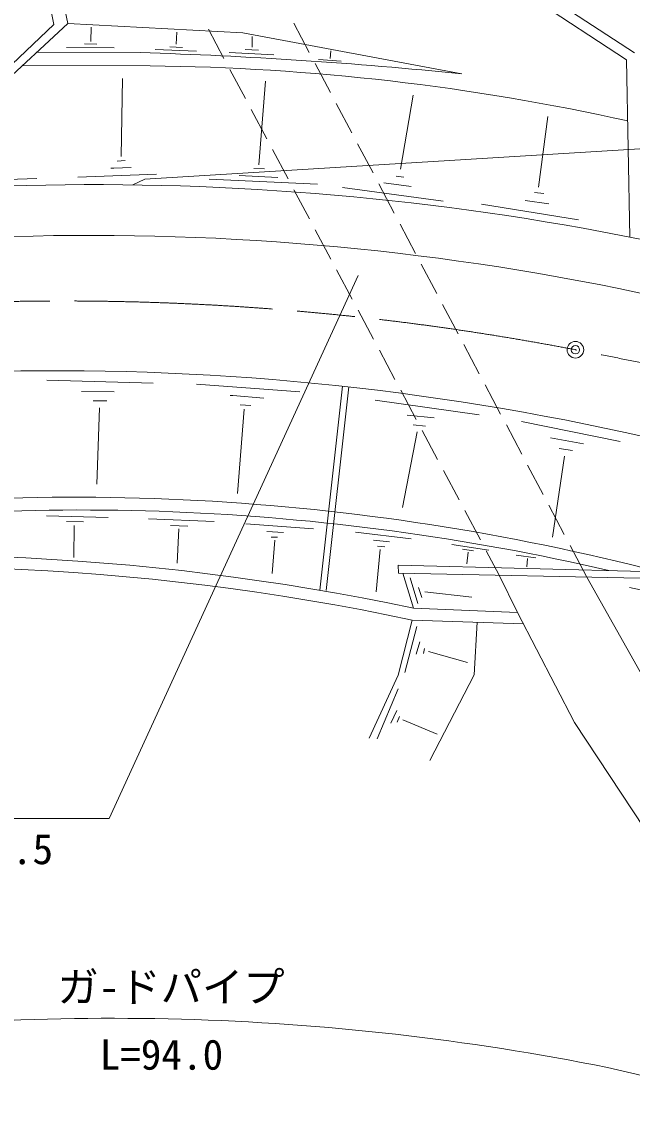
# Model space of a CAD drawing. Units: millimetres, scale not verified. Extents: x 40000 to 680000, y 20000 to 380000.
# Drawn here: x 151970 to 188910, y 248292 to 314324 of the extents above; entities that cross this region are included whole.
import ezdxf
from ezdxf.enums import TextEntityAlignment as Align

# ---------------------------------------------------------------- set-up
doc = ezdxf.new("R2010")
doc.units = ezdxf.units.MM
doc.header["$LTSCALE"] = 1000
doc.header["$PDMODE"] = 32
doc.header["$PDSIZE"] = 500
doc.linetypes.add('CHAIN', pattern=[18.5, 12, -1.5, 3.5, -1.5])
for name, color, linetype, lineweight in [('M-BGD', 7, 'Continuous', 13), ('M-BMK', 2, 'CHAIN', 13), ('M-BMK-SRVR', 3, 'Continuous', 13), ('M-STR-HTXT', 7, 'Continuous', 13), ('M-STR-STRC', 7, 'Continuous', 13)]:
    doc.layers.add(name, color=color, linetype=linetype, lineweight=lineweight)
doc.styles.add('ＭＳ ゴシック', font='')
doc.styles.get('ＭＳ ゴシック').set_extended_font_data('MS Gothic')

msp = doc.modelspace()

# ---------------------------------------------------------------- linework, layer by layer
at = {"layer": 'M-BGD'}
for p, q in [((153907, 314160), (152933, 319103)), ((153685, 319223), (154750, 314232)), ((182011, 316355), (188576, 312024)), ((182874, 316475), (189054, 312440)), ((144243, 305005), (153907, 314160)), ((154750, 314232), (144335, 304548)), ((165353, 313657), (154750, 314232)), ((156145, 313134), (156171, 314002)), ((161317, 312971), (161343, 313699)), ((163266, 313872), (164206, 312107)), ((178606, 311172), (165353, 313657)), ((168430, 314236), (169365, 312469)), ((155771, 312994), (156501, 312977)), ((165911, 312799), (165920, 313430)), ((152880, 312494), (159132, 312459)), ((154672, 312778), (157565, 312743)), ((160046, 312656), (162544, 312551)), ((160931, 312805), (161685, 312778)), ((164518, 312466), (167226, 312317)), ((165482, 312650), (166297, 312615)), ((170637, 312109), (170680, 312561)), ((151995, 311671), (159737, 311657)), ((169716, 311806), (170652, 310038)), ((169920, 312054), (171303, 311949)), ((188576, 312024), (188767, 301301)), ((164559, 311445), (165499, 309680)), ((157979, 306184), (158072, 310895)), ((166319, 305662), (166724, 310738)), ((174887, 305405), (175656, 309891)), ((171003, 309375), (171938, 307607)), ((165852, 309018), (166792, 307253)), ((183231, 304323), (183803, 308592)), ((167145, 306591), (168085, 304826)), ((172289, 306945), (173225, 305177)), ((157743, 305895), (158216, 305935)), ((155350, 304922), (160122, 305106)), ((157361, 305461), (157545, 305461)), ((157545, 305461), (158597, 305501)), ((166009, 305445), (166652, 305422)), ((146879, 304666), (152888, 304837)), ((159411, 304798), (158689, 304458)), ((163306, 304808), (169867, 304506)), ((165121, 305030), (167470, 304908)), ((173576, 304514), (174512, 302746)), ((173879, 304590), (175535, 304353)), ((174624, 304993), (175088, 304923)), ((168438, 304164), (169378, 302399)), ((171372, 304301), (177464, 303468)), ((183008, 304007), (183560, 303941)), ((179800, 303297), (185664, 302337)), ((182443, 303508), (183876, 303310)), ((174862, 302084), (175798, 300316)), ((169731, 301737), (170672, 299972)), ((171024, 299310), (171965, 297545)), ((176149, 299653), (177085, 297885)), ((177435, 297223), (178371, 295455)), ((172317, 296883), (173258, 295118)), ((178722, 294792), (179658, 293024)), ((173610, 294456), (174551, 292691)), ((153490, 292652), (159919, 292454)), ((155581, 291961), (157553, 291942)), ((162536, 292398), (168786, 291942)), ((171369, 292277), (169997, 279929)), ((171763, 292234), (170398, 279914)), ((174904, 292029), (175844, 290264)), ((180008, 292362), (180944, 290594)), ((156291, 291389), (157119, 291389)), ((164578, 291705), (164745, 291705)), ((164745, 291705), (166621, 291547)), ((173364, 291432), (179658, 290551)), ((156665, 290975), (156507, 286341)), ((165437, 290890), (165014, 285786)), ((165183, 291144), (165832, 291109)), ((175290, 290522), (176933, 290364)), ((175658, 289930), (176394, 289851)), ((181295, 289931), (182231, 288163)), ((182212, 290141), (188181, 288932)), ((175895, 289509), (175010, 284931)), ((176197, 289602), (177137, 287837)), ((183961, 289155), (185959, 288800)), ((184815, 288038), (184079, 283134)), ((184487, 288511), (185289, 288380)), ((182581, 287500), (183517, 285733)), ((177490, 287175), (178430, 285409)), ((178783, 284748), (179723, 282982)), ((183868, 285070), (184804, 283302)), ((153464, 284432), (157198, 284327)), ((154672, 284084), (155701, 284061)), ((159628, 284247), (163617, 284081)), ((165528, 283941), (169631, 283652)), ((155134, 283845), (155128, 281919)), ((160969, 283844), (162021, 283809)), ((161478, 283651), (161377, 281565)), ((166791, 283494), (167803, 283429)), ((172166, 283439), (175531, 283036)), ((167067, 283153), (167444, 283139)), ((167277, 282968), (167119, 280944)), ((173253, 282957), (174225, 282861)), ((177992, 282690), (180236, 282357)), ((185154, 282639), (186165, 280730)), ((173664, 282396), (173406, 279841)), ((173489, 282598), (173936, 282563)), ((178650, 282410), (179307, 282322)), ((178983, 282243), (178913, 281524)), ((180076, 282321), (180865, 280840)), ((181889, 282050), (183081, 281891)), ((174754, 281448), (174763, 280966)), ((193631, 280967), (174754, 281448)), ((182571, 281859), (182536, 281357)), ((174763, 280966), (193394, 280581)), ((175030, 280960), (175674, 278844)), ((175478, 280680), (175939, 279129)), ((180865, 280840), (181971, 278581)), ((186165, 280730), (189384, 275000)), ((175978, 280089), (176188, 279497)), ((188751, 280107), (193931, 278950)), ((176359, 279826), (179199, 279510)), ((175674, 278844), (181971, 278581)), ((175602, 278130), (174745, 274784)), ((175602, 278130), (182329, 277892)), ((181971, 278581), (185414, 271938)), ((175886, 277733), (175141, 274954)), ((179357, 274823), (179534, 277991)), ((176061, 276804), (175842, 276059)), ((176342, 276409), (176272, 276111)), ((176578, 276217), (178938, 275550)), ((174745, 274784), (172987, 270984)), ((176655, 269636), (179357, 274823)), ((174742, 273968), (173470, 270948)), ((174297, 271894), (174659, 272660)), ((174683, 271947), (174835, 272292)), ((175033, 272099), (177102, 271227)), ((185414, 271938), (195251, 257021))]:
    msp.add_line(p, q, dxfattribs=at)
for centre, radius, start, end in [((150981, 41117), 271464, 84.15933, 88.27928), ((158262, 171898), 139767, 77.44599, 89.39537), ((156308, 136886), 167589, 78.61095, 104.15846), ((156146, 141148), 160255, 74.07566, 102.27143), ((154073, 133010), 160204, 75.26784, 104.45367), ((155081, 144173), 141390, 75.479, 98.40604), ((155486, 143075), 141713, 76.94215, 98.50419), ((144741, 132329), 149745, 78.07878, 97.40074), ((144703, 132506), 148866, 78.02071, 97.62134)]:
    msp.add_arc(centre, radius, start, end, dxfattribs=at)
at = {"layer": 'M-BMK'}
for centre, radius, start, end in [((154517, 133606), 163828, 79.10754, 105.07281), ((139235, 49570), 249238, 66.52977, 79.30834)]:
    msp.add_arc(centre, radius, start, end, dxfattribs=at)
at = {"layer": 'M-BMK-SRVR'}
msp.add_circle((185475, 294482), 500, dxfattribs=at)
msp.add_point((185475, 294482), dxfattribs=at)
at = {"layer": 'M-STR-HTXT'}
for p, q in [((172322, 298974), (157257, 266130)), ((139257, 266130), (157257, 266130)), ((187424, 251052), (199305, 248292))]:
    msp.add_line(p, q, dxfattribs=at)
msp.add_arc((157462, 101990), 152043, 78.63492, 98.21829, dxfattribs=at)
at = {"layer": 'M-STR-STRC'}
msp.add_line((270278, 311579), (159411, 304798), dxfattribs=at)

# ---------------------------------------------------------------- texts
at = {"layer": 'M-STR-HTXT', "style": 'ＭＳ ゴシック'}
for s, p in [('W=8.0 H=5.5', (140147, 262807)), ('ガ-ドパイプ', (154128, 254464)), ('L=94.0', (156677, 250372))]:
    msp.add_text(s, height=1833, dxfattribs=at).set_placement(p, align=Align.BOTTOM_LEFT)

doc.saveas('drawing.dxf')
